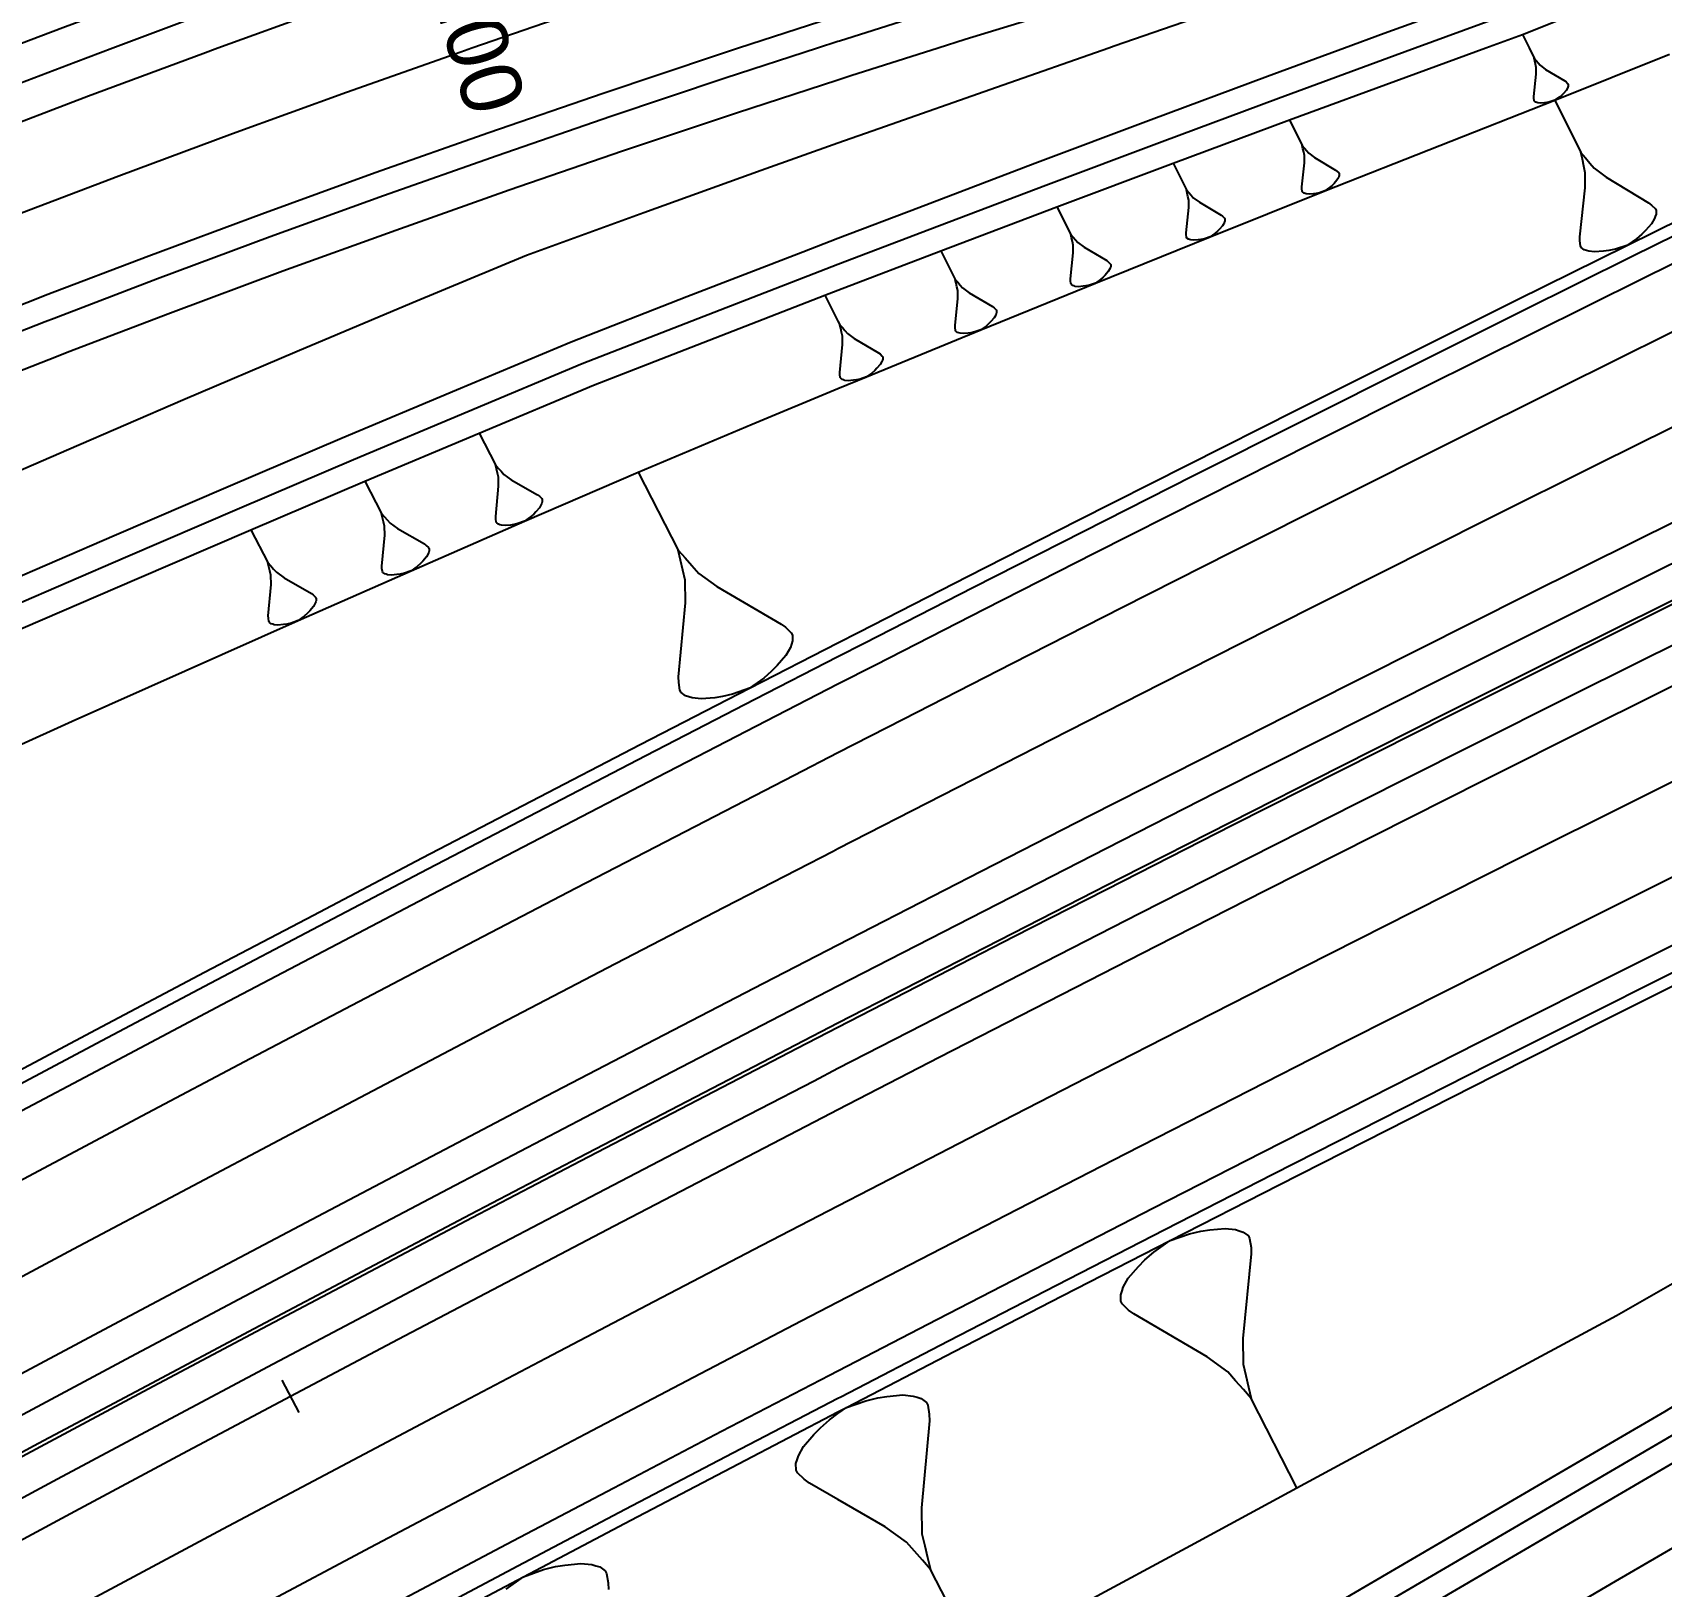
# Model space of a CAD drawing. Extents: x 387562 to 388546, y 804386 to 804945.
# Drawn here: x 388067 to 388133.7, y 804737 to 804800.6 of the extents above; entities that cross this region are included whole.
import ezdxf
from ezdxf.enums import TextEntityAlignment as Align

# ---------------------------------------------------------------- set-up
doc = ezdxf.new("R2010")
doc.units = 0
doc.layers.get('0').update_dxf_attribs({"linetype": 'CONTINUOUS'})
doc.styles.add('ARIAL', font='ARIAL.FON')

msp = doc.modelspace()

# ---------------------------------------------------------------- linework, layer by layer
at = {"color": 7}
for p, q in [((388128.0475, 804800.5475), (388128.3184, 804800)), ((388128.3184, 804800), (388128.5275, 804799.5772)), ((388128.5275, 804799.5772), (388128.6101, 804799.4801)), ((388128.5546, 804799.4526), (388128.5275, 804799.5772)), ((388128.5818, 804799.328), (388128.5546, 804799.4526)), ((388128.6089, 804799.2034), (388128.5818, 804799.328)), ((388128.6077, 804798.9268), (388128.6089, 804799.2034)), ((388128.6101, 804799.4801), (388128.6927, 804799.3829)), ((388128.6927, 804799.3829), (388128.7752, 804799.2857)), ((388128.7752, 804799.2857), (388128.9958, 804799.1188)), ((388128.5071, 804798.0144), (388128.6077, 804798.9268)), ((388128.9958, 804799.1188), (388129.7822, 804798.6452)), ((388129.7822, 804798.6452), (388129.8374, 804798.6035)), ((388129.8374, 804798.6035), (388129.9062, 804798.534)), ((388129.9062, 804798.534), (388129.92, 804798.5063)), ((388129.92, 804798.5063), (388129.9197, 804798.4372)), ((388128.5068, 804797.9452), (388128.5071, 804798.0144)), ((388128.5202, 804797.8483), (388128.5068, 804797.9452)), ((388128.5339, 804797.8206), (388128.5202, 804797.8483)), ((388128.5891, 804797.7789), (388128.5339, 804797.8206)), ((388129.17, 804797.7902), (388129.0454, 804797.7631)), ((388129.3778, 804797.8585), (388129.17, 804797.7902)), ((388129.5581, 804797.9822), (388129.3778, 804797.8585)), ((388129.3778, 804797.8585), (388130.4399, 804795.7117)), ((388129.6553, 804798.0648), (388129.5581, 804797.9822)), ((388129.7247, 804798.1337), (388129.6553, 804798.0648)), ((388129.8359, 804798.2577), (388129.7247, 804798.1337)), ((388129.8917, 804798.3543), (388129.8359, 804798.2577)), ((388129.9057, 804798.3957), (388129.8917, 804798.3543)), ((388129.9197, 804798.4372), (388129.9057, 804798.3957)), ((388128.6305, 804797.7649), (388128.5891, 804797.7789)), ((388128.6719, 804797.7509), (388128.6305, 804797.7649)), ((388128.7825, 804797.7366), (388128.6719, 804797.7509)), ((388128.9486, 804797.7497), (388128.7825, 804797.7366)), ((388129.0454, 804797.7631), (388128.9486, 804797.7497)), ((388118.4978, 804797.0487), (388119.022, 804795.9997)), ((388119.022, 804795.9997), (388119.1118, 804795.8948)), ((388119.0519, 804795.8648), (388119.022, 804795.9997)), ((388119.0818, 804795.7299), (388119.0519, 804795.8648)), ((388119.1118, 804795.8948), (388119.2017, 804795.7898)), ((388119.2017, 804795.7898), (388119.2916, 804795.6849)), ((388113.7309, 804795.2758), (388114.2774, 804794.1876)), ((388119.0066, 804794.3065), (388119.1117, 804795.2954)), ((388119.1118, 804795.5951), (388119.0818, 804795.7299)), ((388119.1117, 804795.2954), (388119.1118, 804795.5951)), ((388119.2916, 804795.6849), (388119.5313, 804795.5051)), ((388119.5313, 804795.5051), (388120.3853, 804794.9954)), ((388130.4399, 804795.7117), (388130.6226, 804795.4967)), ((388130.4999, 804795.436), (388130.4399, 804795.7117)), ((388130.5599, 804795.1604), (388130.4999, 804795.436)), ((388130.62, 804794.8847), (388130.5599, 804795.1604)), ((388130.6226, 804795.4967), (388130.8053, 804795.2817)), ((388130.8053, 804795.2817), (388130.988, 804795.0667)), ((388120.4451, 804794.5759), (388120.3252, 804794.441)), ((388120.3853, 804794.9954), (388120.4452, 804794.9505)), ((388120.5051, 804794.6807), (388120.4451, 804794.5759)), ((388120.4452, 804794.9505), (388120.5201, 804794.8755)), ((388120.5201, 804794.7257), (388120.5051, 804794.6807)), ((388120.5201, 804794.8755), (388120.5351, 804794.8455)), ((388120.5351, 804794.7706), (388120.5201, 804794.7257)), ((388120.5351, 804794.8455), (388120.5351, 804794.7706)), ((388130.6174, 804794.2726), (388130.62, 804794.8847)), ((388130.988, 804795.0667), (388131.4761, 804794.6974)), ((388131.4761, 804794.6974), (388133.2161, 804793.6495)), ((388114.2774, 804794.1876), (388114.371, 804794.0788)), ((388114.3088, 804794.0476), (388114.2774, 804794.1876)), ((388114.3401, 804793.9076), (388114.3088, 804794.0476)), ((388114.3715, 804793.7676), (388114.3401, 804793.9076)), ((388114.371, 804794.0788), (388114.4645, 804793.97)), ((388114.4645, 804793.97), (388114.5581, 804793.8613)), ((388114.5581, 804793.8613), (388114.8074, 804793.675)), ((388119.0066, 804794.2316), (388119.0066, 804794.3065)), ((388119.0215, 804794.1267), (388119.0066, 804794.2316)), ((388119.0365, 804794.0967), (388119.0215, 804794.1267)), ((388119.0964, 804794.0517), (388119.0365, 804794.0967)), ((388119.1414, 804794.0367), (388119.0964, 804794.0517)), ((388119.1863, 804794.0217), (388119.1414, 804794.0367)), ((388119.3062, 804794.0067), (388119.1863, 804794.0217)), ((388119.486, 804794.0217), (388119.3062, 804794.0067)), ((388119.5909, 804794.0366), (388119.486, 804794.0217)), ((388119.7258, 804794.0666), (388119.5909, 804794.0366)), ((388119.9505, 804794.1414), (388119.7258, 804794.0666)), ((388120.1454, 804794.2762), (388119.9505, 804794.1414)), ((388120.2503, 804794.3661), (388120.1454, 804794.2762)), ((388120.3252, 804794.441), (388120.2503, 804794.3661)), ((388130.3946, 804792.2537), (388130.6174, 804794.2726)), ((388108.9694, 804793.4874), (388109.5384, 804792.3599)), ((388114.265, 804792.4292), (388114.3721, 804793.4564)), ((388114.3721, 804793.4564), (388114.3715, 804793.7676)), ((388114.8074, 804793.675), (388115.6952, 804793.1475)), ((388115.6952, 804793.1475), (388115.7576, 804793.101)), ((388133.2161, 804793.6495), (388133.3381, 804793.5572)), ((388133.3381, 804793.5572), (388133.4905, 804793.4035)), ((388133.5202, 804793.1892), (388133.4892, 804793.0975)), ((388133.4905, 804793.4035), (388133.5209, 804793.3422)), ((388133.5209, 804793.3422), (388133.5202, 804793.1892)), ((388115.5563, 804792.4938), (388115.4476, 804792.4002)), ((388115.634, 804792.5717), (388115.5563, 804792.4938)), ((388115.7582, 804792.712), (388115.634, 804792.5717)), ((388115.7576, 804793.101), (388115.8355, 804793.0233)), ((388115.8203, 804792.821), (388115.7582, 804792.712)), ((388115.8358, 804792.8677), (388115.8203, 804792.821)), ((388115.8355, 804793.0233), (388115.8511, 804792.9922)), ((388115.8512, 804792.9144), (388115.8358, 804792.8677)), ((388115.8511, 804792.9922), (388115.8512, 804792.9144)), ((388133.0889, 804792.5177), (388132.9352, 804792.3653)), ((388133.3349, 804792.7921), (388133.0889, 804792.5177)), ((388133.4582, 804793.0058), (388133.3349, 804792.7921)), ((388133.4892, 804793.0975), (388133.4582, 804793.0058)), ((388109.5384, 804792.3599), (388109.6356, 804792.2474)), ((388109.5712, 804792.2148), (388109.5384, 804792.3599)), ((388109.604, 804792.0697), (388109.5712, 804792.2148)), ((388109.6369, 804791.9246), (388109.604, 804792.0697)), ((388109.6356, 804792.2474), (388109.7329, 804792.1348)), ((388109.6381, 804791.6019), (388109.6369, 804791.9246)), ((388109.7329, 804792.1348), (388109.8301, 804792.0222)), ((388109.8301, 804792.0222), (388110.089, 804791.8295)), ((388110.089, 804791.8295), (388111.0109, 804791.2843)), ((388114.2651, 804792.3514), (388114.265, 804792.4292)), ((388114.2808, 804792.2425), (388114.2651, 804792.3514)), ((388114.2965, 804792.2114), (388114.2808, 804792.2425)), ((388114.3588, 804792.1649), (388114.2965, 804792.2114)), ((388114.4055, 804792.1494), (388114.3588, 804792.1649)), ((388114.4522, 804792.1339), (388114.4055, 804792.1494)), ((388114.5767, 804792.1186), (388114.4522, 804792.1339)), ((388114.7634, 804792.1345), (388114.5767, 804792.1186)), ((388114.8723, 804792.1502), (388114.7634, 804792.1345)), ((388115.0123, 804792.1816), (388114.8723, 804792.1502)), ((388115.2456, 804792.2598), (388115.0123, 804792.1816)), ((388115.4476, 804792.4002), (388115.2456, 804792.2598)), ((388130.394, 804792.1006), (388130.3946, 804792.2537)), ((388130.4237, 804791.8863), (388130.394, 804792.1006)), ((388130.454, 804791.8249), (388130.4237, 804791.8863)), ((388130.576, 804791.7326), (388130.454, 804791.8249)), ((388132.3212, 804791.9089), (388131.8615, 804791.7578)), ((388132.7202, 804792.1826), (388132.3212, 804791.9089)), ((388132.9352, 804792.3653), (388132.7202, 804792.1826)), ((388104.2133, 804791.6833), (388104.805, 804790.5168)), ((388109.5291, 804790.5365), (388109.6381, 804791.6019)), ((388111.0109, 804791.2843), (388111.0756, 804791.2362)), ((388111.0756, 804791.2362), (388111.1566, 804791.1558)), ((388111.1566, 804791.1558), (388111.1729, 804791.1236)), ((388111.1729, 804791.1236), (388111.1732, 804791.0429)), ((388130.6677, 804791.7016), (388130.576, 804791.7326)), ((388130.7594, 804791.6706), (388130.6677, 804791.7016)), ((388131.0041, 804791.639), (388130.7594, 804791.6706)), ((388131.3715, 804791.668), (388131.0041, 804791.639)), ((388131.5858, 804791.6977), (388131.3715, 804791.668)), ((388131.8615, 804791.7578), (388131.5858, 804791.6977)), ((388104.805, 804790.5168), (388104.9059, 804790.4004)), ((388104.8393, 804790.3666), (388104.805, 804790.5168)), ((388109.5294, 804790.4558), (388109.5291, 804790.5365)), ((388109.546, 804790.3429), (388109.5294, 804790.4558)), ((388110.7556, 804790.5088), (388110.5464, 804790.3628)), ((388110.8682, 804790.6061), (388110.7556, 804790.5088)), ((388110.9486, 804790.687), (388110.8682, 804790.6061)), ((388111.0771, 804790.8328), (388110.9486, 804790.687)), ((388111.1413, 804790.946), (388111.0771, 804790.8328)), ((388111.1572, 804790.9944), (388111.1413, 804790.946)), ((388111.1732, 804791.0429), (388111.1572, 804790.9944)), ((388099.4627, 804789.8637), (388100, 804788.8097)), ((388104.8736, 804790.2164), (388104.8393, 804790.3666)), ((388104.9079, 804790.0662), (388104.8736, 804790.2164)), ((388104.9059, 804790.4004), (388105.0069, 804790.284)), ((388104.9098, 804789.7319), (388104.9079, 804790.0662)), ((388105.0069, 804790.284), (388105.1078, 804790.1676)), ((388105.1078, 804790.1676), (388105.3764, 804789.9686)), ((388105.3764, 804789.9686), (388106.3323, 804789.4059)), ((388109.5623, 804790.3107), (388109.546, 804790.3429)), ((388109.627, 804790.2625), (388109.5623, 804790.3107)), ((388109.6755, 804790.2466), (388109.627, 804790.2625)), ((388109.7239, 804790.2306), (388109.6755, 804790.2466)), ((388109.8531, 804790.2149), (388109.7239, 804790.2306)), ((388110.0467, 804790.2318), (388109.8531, 804790.2149)), ((388110.1595, 804790.2484), (388110.0467, 804790.2318)), ((388110.3047, 804790.2812), (388110.1595, 804790.2484)), ((388110.5464, 804790.3628), (388110.3047, 804790.2812)), ((388104.7992, 804788.6282), (388104.9098, 804789.7319)), ((388106.3323, 804789.4059), (388106.3994, 804789.3561)), ((388106.3994, 804789.3561), (388106.4835, 804789.273)), ((388106.4835, 804789.273), (388106.5004, 804789.2397)), ((388106.5009, 804789.1561), (388106.4844, 804789.1059)), ((388106.5004, 804789.2397), (388106.5009, 804789.1561)), ((388100, 804788.8097), (388100.0772, 804788.6582)), ((388100.0772, 804788.6582), (388100.1819, 804788.538)), ((388100.113, 804788.5029), (388100.0772, 804788.6582)), ((388100.1488, 804788.3476), (388100.113, 804788.5029)), ((388100.1819, 804788.538), (388100.2866, 804788.4178)), ((388104.7996, 804788.5446), (388104.7992, 804788.6282)), ((388104.817, 804788.4277), (388104.7996, 804788.5446)), ((388105.8531, 804788.4504), (388105.6029, 804788.3654)), ((388106.0695, 804788.6021), (388105.8531, 804788.4504)), ((388106.1859, 804788.7031), (388106.0695, 804788.6021)), ((388106.269, 804788.7871), (388106.1859, 804788.7031)), ((388106.4018, 804788.9383), (388106.269, 804788.7871)), ((388106.468, 804789.0557), (388106.4018, 804788.9383)), ((388106.4844, 804789.1059), (388106.468, 804789.0557)), ((388100.0751, 804786.7045), (388100.1873, 804787.8465)), ((388100.1846, 804788.1922), (388100.1488, 804788.3476)), ((388100.1873, 804787.8465), (388100.1846, 804788.1922)), ((388100.2866, 804788.4178), (388100.3912, 804788.2976)), ((388100.3912, 804788.2976), (388100.6695, 804788.0923)), ((388100.6695, 804788.0923), (388101.6595, 804787.5121)), ((388104.8339, 804788.3944), (388104.817, 804788.4277)), ((388104.9011, 804788.3447), (388104.8339, 804788.3944)), ((388104.9513, 804788.3282), (388104.9011, 804788.3447)), ((388105.0016, 804788.3118), (388104.9513, 804788.3282)), ((388105.1353, 804788.2959), (388105.0016, 804788.3118)), ((388105.3358, 804788.3137), (388105.1353, 804788.2959)), ((388105.4527, 804788.3311), (388105.3358, 804788.3137)), ((388105.6029, 804788.3654), (388105.4527, 804788.3311)), ((388101.6595, 804787.5121), (388101.7291, 804787.4608)), ((388101.7291, 804787.4608), (388101.8162, 804787.375)), ((388101.8006, 804787.1501), (388101.7324, 804787.0286)), ((388101.8175, 804787.2021), (388101.8006, 804787.1501)), ((388101.8162, 804787.375), (388101.8337, 804787.3406)), ((388101.8344, 804787.2541), (388101.8175, 804787.2021)), ((388101.8337, 804787.3406), (388101.8344, 804787.2541)), ((388100.0758, 804786.618), (388100.0751, 804786.7045)), ((388100.094, 804786.4971), (388100.0758, 804786.618)), ((388100.1116, 804786.4627), (388100.094, 804786.4971)), ((388100.1811, 804786.4114), (388100.1116, 804786.4627)), ((388101.1658, 804786.5228), (388100.9071, 804786.4343)), ((388101.3893, 804786.6801), (388101.1658, 804786.5228)), ((388101.5095, 804786.7848), (388101.3893, 804786.6801)), ((388101.5953, 804786.8719), (388101.5095, 804786.7848)), ((388101.7324, 804787.0286), (388101.5953, 804786.8719)), ((388100.2331, 804786.3945), (388100.1811, 804786.4114)), ((388100.2851, 804786.3776), (388100.2331, 804786.3945)), ((388100.4236, 804786.3614), (388100.2851, 804786.3776)), ((388100.6309, 804786.3803), (388100.4236, 804786.3614)), ((388100.7518, 804786.3985), (388100.6309, 804786.3803)), ((388100.9071, 804786.4343), (388100.7518, 804786.3985)), ((388085.2921, 804784.2199), (388085.966, 804782.9172)), ((388085.966, 804782.9172), (388086.0803, 804782.7875)), ((388086.0058, 804782.749), (388085.966, 804782.9172)), ((388086.0456, 804782.5809), (388086.0058, 804782.749)), ((388086.0854, 804782.4127), (388086.0456, 804782.5809)), ((388086.0803, 804782.7875), (388086.1945, 804782.6579)), ((388086.1945, 804782.6579), (388086.3088, 804782.5283)), ((388086.3088, 804782.5283), (388086.6117, 804782.3075)), ((388091.8091, 804782.6215), (388093.4546, 804779.4252)), ((388080.6119, 804782.2466), (388081.2993, 804780.9244)), ((388085.9764, 804780.7993), (388086.0906, 804782.0379)), ((388086.0906, 804782.0379), (388086.0854, 804782.4127)), ((388086.6117, 804782.3075), (388087.6886, 804781.6851)), ((388087.7708, 804781.1614), (388087.6232, 804780.9907)), ((388087.6886, 804781.6851), (388087.7644, 804781.6299)), ((388087.7644, 804781.6299), (388087.8593, 804781.5375)), ((388087.844, 804781.2936), (388087.7708, 804781.1614)), ((388087.8619, 804781.3501), (388087.844, 804781.2936)), ((388087.8593, 804781.5375), (388087.8786, 804781.5003)), ((388087.8799, 804781.4066), (388087.8619, 804781.3501)), ((388087.8786, 804781.5003), (388087.8799, 804781.4066)), ((388081.2993, 804780.9244), (388081.4156, 804780.7929)), ((388081.3401, 804780.7536), (388081.2993, 804780.9244)), ((388081.3809, 804780.5829), (388081.3401, 804780.7536)), ((388081.4216, 804780.4121), (388081.3809, 804780.5829)), ((388081.4156, 804780.7929), (388081.532, 804780.6614)), ((388081.532, 804780.6614), (388081.6483, 804780.53)), ((388081.6483, 804780.53), (388081.9565, 804780.3063)), ((388085.9777, 804780.7056), (388085.9764, 804780.7993)), ((388085.9983, 804780.5747), (388085.9777, 804780.7056)), ((388086.0175, 804780.5375), (388085.9983, 804780.5747)), ((388086.0933, 804780.4823), (388086.0175, 804780.5375)), ((388086.1497, 804780.4643), (388086.0933, 804780.4823)), ((388086.2062, 804780.4464), (388086.1497, 804780.4643)), ((388086.3564, 804780.4297), (388086.2062, 804780.4464)), ((388086.581, 804780.4515), (388086.3564, 804780.4297)), ((388086.7119, 804780.4721), (388086.581, 804780.4515)), ((388086.8801, 804780.5119), (388086.7119, 804780.4721)), ((388087.1599, 804780.6094), (388086.8801, 804780.5119)), ((388087.4012, 804780.7814), (388087.1599, 804780.6094)), ((388087.5308, 804780.8957), (388087.4012, 804780.7814)), ((388087.6232, 804780.9907), (388087.5308, 804780.8957)), ((388075.9379, 804780.258), (388076.6388, 804778.9164)), ((388081.3142, 804778.7727), (388081.4276, 804780.0314)), ((388081.4276, 804780.0314), (388081.4216, 804780.4121)), ((388081.9565, 804780.3063), (388083.0519, 804779.6761)), ((388083.1365, 804779.1442), (388082.9869, 804778.9705)), ((388083.0519, 804779.6761), (388083.129, 804779.6202)), ((388083.129, 804779.6202), (388083.2257, 804779.5265)), ((388083.2106, 804779.2787), (388083.1365, 804779.1442)), ((388083.2287, 804779.3361), (388083.2106, 804779.2787)), ((388083.2257, 804779.5265), (388083.2453, 804779.4887)), ((388083.2468, 804779.3935), (388083.2287, 804779.3361)), ((388083.2453, 804779.4887), (388083.2468, 804779.3935)), ((388093.4546, 804779.4252), (388093.734, 804779.107)), ((388093.5513, 804779.0129), (388093.4546, 804779.4252)), ((388093.734, 804779.107), (388094.0133, 804778.7887)), ((388076.6388, 804778.9164), (388076.7572, 804778.7831)), ((388076.6806, 804778.743), (388076.6388, 804778.9164)), ((388076.7223, 804778.5697), (388076.6806, 804778.743)), ((388076.7641, 804778.3963), (388076.7223, 804778.5697)), ((388076.7572, 804778.7831), (388076.8756, 804778.6498)), ((388076.8756, 804778.6498), (388076.9941, 804778.5165)), ((388076.9941, 804778.5165), (388077.3076, 804778.2899)), ((388081.3157, 804778.6775), (388081.3142, 804778.7727)), ((388081.3368, 804778.5445), (388081.3157, 804778.6775)), ((388081.3565, 804778.5068), (388081.3368, 804778.5445)), ((388081.4335, 804778.4508), (388081.3565, 804778.5068)), ((388081.4909, 804778.4327), (388081.4335, 804778.4508)), ((388082.0621, 804778.4417), (388081.9291, 804778.4206)), ((388082.2328, 804778.4825), (388082.0621, 804778.4417)), ((388082.5169, 804778.5822), (388082.2328, 804778.4825)), ((388082.7617, 804778.7574), (388082.5169, 804778.5822)), ((388082.8932, 804778.8738), (388082.7617, 804778.7574)), ((388082.9869, 804778.9705), (388082.8932, 804778.8738)), ((388093.648, 804778.6006), (388093.5513, 804779.0129)), ((388093.7448, 804778.1883), (388093.648, 804778.6006)), ((388094.0133, 804778.7887), (388094.2927, 804778.4704)), ((388094.2927, 804778.4704), (388095.0341, 804777.9279)), ((388076.6583, 804776.7309), (388076.771, 804778.0096)), ((388076.771, 804778.0096), (388076.7641, 804778.3963)), ((388077.3076, 804778.2899), (388078.4215, 804777.652)), ((388081.5484, 804778.4146), (388081.4909, 804778.4327)), ((388081.701, 804778.3979), (388081.5484, 804778.4146)), ((388081.9291, 804778.4206), (388081.701, 804778.3979)), ((388093.7556, 804777.2697), (388093.7448, 804778.1883)), ((388095.0341, 804777.9279), (388097.6706, 804776.397)), ((388078.5085, 804777.112), (388078.3569, 804776.9352)), ((388078.4215, 804777.652), (388078.4999, 804777.5954)), ((388078.4999, 804777.5954), (388078.5983, 804777.5004)), ((388078.5835, 804777.2487), (388078.5085, 804777.112)), ((388078.6018, 804777.3071), (388078.5835, 804777.2487)), ((388078.5983, 804777.5004), (388078.6184, 804777.4621)), ((388078.6201, 804777.3654), (388078.6018, 804777.3071)), ((388078.6184, 804777.4621), (388078.6201, 804777.3654)), ((388093.4697, 804774.2344), (388093.7556, 804777.2697)), ((388076.66, 804776.6342), (388076.6583, 804776.7309)), ((388076.6817, 804776.4992), (388076.66, 804776.6342)), ((388076.7018, 804776.4608), (388076.6817, 804776.4992)), ((388076.7801, 804776.4042), (388076.7018, 804776.4608)), ((388077.592, 804776.438), (388077.4186, 804776.3962)), ((388077.8803, 804776.5398), (388077.592, 804776.438)), ((388078.1286, 804776.7183), (388077.8803, 804776.5398)), ((388078.2619, 804776.8368), (388078.1286, 804776.7183)), ((388078.3569, 804776.9352), (388078.2619, 804776.8368)), ((388076.8385, 804776.3859), (388076.7801, 804776.4042)), ((388076.8969, 804776.3676), (388076.8385, 804776.3859)), ((388077.0519, 804776.351), (388076.8969, 804776.3676)), ((388077.2836, 804776.3745), (388077.0519, 804776.351)), ((388077.4186, 804776.3962), (388077.2836, 804776.3745)), ((388097.6706, 804776.397), (388097.8559, 804776.2614)), ((388097.8559, 804776.2614), (388098.0883, 804776.0344)), ((388098.0883, 804776.0344), (388098.1353, 804775.9431)), ((388098.1353, 804775.9431), (388098.138, 804775.7134)), ((388097.8694, 804775.1131), (388097.5068, 804774.6954)), ((388098.0494, 804775.4368), (388097.8694, 804775.1131)), ((388098.0937, 804775.5751), (388098.0494, 804775.4368)), ((388098.138, 804775.7134), (388098.0937, 804775.5751)), ((388097.2799, 804774.463), (388096.9616, 804774.1836)), ((388097.5068, 804774.6954), (388097.2799, 804774.463)), ((388093.4724, 804774.0048), (388093.4697, 804774.2344)), ((388093.5222, 804773.6838), (388093.4724, 804774.0048)), ((388096.3694, 804773.7632), (388095.6831, 804773.5255)), ((388096.9616, 804774.1836), (388096.3694, 804773.7632)), ((388093.5692, 804773.5925), (388093.5222, 804773.6838)), ((388093.7545, 804773.4568), (388093.5692, 804773.5925)), ((388093.8928, 804773.4125), (388093.7545, 804773.4568)), ((388094.0312, 804773.3682), (388093.8928, 804773.4125)), ((388094.3992, 804773.3266), (388094.0312, 804773.3682)), ((388094.9498, 804773.379), (388094.3992, 804773.3266)), ((388095.2708, 804773.4287), (388094.9498, 804773.379)), ((388095.6831, 804773.5255), (388095.2708, 804773.4287)), ((388112.9357, 804750.6633), (388113.6134, 804751.1424)), ((388113.6134, 804751.1424), (388114.3982, 804751.4126)), ((388114.3982, 804751.4126), (388114.8696, 804751.5222)), ((388114.8696, 804751.5222), (388115.2366, 804751.5782)), ((388115.2366, 804751.5782), (388115.8659, 804751.6369)), ((388115.8659, 804751.6369), (388116.2864, 804751.5885)), ((388116.2864, 804751.5885), (388116.4444, 804751.5375)), ((388116.4444, 804751.5375), (388116.6024, 804751.4866)), ((388116.6024, 804751.4866), (388116.8139, 804751.3312)), ((388116.8139, 804751.3312), (388116.8674, 804751.2267)), ((388116.8674, 804751.2267), (388116.9235, 804750.8598)), ((388112.5713, 804750.3448), (388112.9357, 804750.6633)), ((388116.926, 804750.5973), (388116.5924, 804747.1293)), ((388116.9235, 804750.8598), (388116.926, 804750.5973)), ((388111.8961, 804749.6033), (388112.3114, 804750.0798)), ((388112.3114, 804750.0798), (388112.5713, 804750.3448)), ((388111.5878, 804748.9178), (388111.6388, 804749.0758)), ((388111.6388, 804749.0758), (388111.6897, 804749.2338)), ((388111.6897, 804749.2338), (388111.8961, 804749.6033)), ((388111.5904, 804748.6553), (388111.5878, 804748.9178)), ((388111.6439, 804748.5509), (388111.5904, 804748.6553)), ((388111.9089, 804748.291), (388111.6439, 804748.5509)), ((388112.1204, 804748.1356), (388111.9089, 804748.291)), ((388115.1299, 804746.3801), (388112.1204, 804748.1356)), ((388116.5924, 804747.1293), (388116.6027, 804746.0795)), ((388115.9759, 804745.7584), (388115.1299, 804746.3801)), ((388116.2944, 804745.394), (388115.9759, 804745.7584)), ((388116.6027, 804746.0795), (388116.7123, 804745.6081)), ((388116.6129, 804745.0297), (388116.2944, 804745.394)), ((388116.7123, 804745.6081), (388116.8219, 804745.1367)), ((388116.8219, 804745.1367), (388116.9315, 804744.6653)), ((388100.3424, 804744.2937), (388101.1463, 804744.5758)), ((388101.1463, 804744.5758), (388101.6295, 804744.6912)), ((388101.6295, 804744.6912), (388102.0057, 804744.7511)), ((388102.0057, 804744.7511), (388102.6514, 804744.8151)), ((388102.6514, 804744.8151), (388103.0832, 804744.7681)), ((388103.0832, 804744.7681), (388103.2457, 804744.7167)), ((388103.2457, 804744.7167), (388103.4081, 804744.6654)), ((388103.4081, 804744.6654), (388103.6262, 804744.5072)), ((388103.6262, 804744.5072), (388103.6818, 804744.4003)), ((388103.6818, 804744.4003), (388103.7416, 804744.024)), ((388116.9315, 804744.6653), (388116.6129, 804745.0297)), ((388118.8046, 804741.0089), (388116.9315, 804744.6653)), ((388099.2777, 804743.4686), (388099.6497, 804743.7978)), ((388099.6497, 804743.7978), (388100, 804744.0486)), ((388100, 804744.0486), (388100.3424, 804744.2937)), ((388103.7458, 804743.7546), (388103.4248, 804740.193)), ((388103.7416, 804744.024), (388103.7458, 804743.7546)), ((388098.5893, 804742.7034), (388099.0126, 804743.195)), ((388099.0126, 804743.195), (388099.2777, 804743.4686)), ((388098.3797, 804742.3228), (388098.5893, 804742.7034)), ((388098.2771, 804741.9979), (388098.3284, 804742.1604)), ((388098.2813, 804741.7285), (388098.2771, 804741.9979)), ((388098.3369, 804741.6216), (388098.2813, 804741.7285)), ((388098.3284, 804742.1604), (388098.3797, 804742.3228)), ((388098.6105, 804741.3565), (388098.3369, 804741.6216)), ((388098.8285, 804741.1983), (388098.6105, 804741.3565)), ((388100, 804740.5243), (388098.8285, 804741.1983)), ((388101.9282, 804739.415), (388100, 804740.5243)), ((388103.4248, 804740.193), (388103.4418, 804739.1156)), ((388102.8004, 804738.7821), (388101.9282, 804739.415)), ((388103.4418, 804739.1156), (388103.5572, 804738.6324)), ((388103.1296, 804738.4101), (388102.8004, 804738.7821)), ((388103.4588, 804738.0381), (388103.1296, 804738.4101)), ((388103.5572, 804738.6324), (388103.6726, 804738.1492)), ((388087.9318, 804737.6585), (388088.4244, 804737.7793)), ((388088.4244, 804737.7793), (388088.8082, 804737.8427)), ((388088.8082, 804737.8427), (388089.467, 804737.912)), ((388089.467, 804737.912), (388089.9082, 804737.8666)), ((388089.9082, 804737.8666), (388090.0744, 804737.8152)), ((388090.0744, 804737.8152), (388090.2406, 804737.7638)), ((388090.2406, 804737.7638), (388090.4642, 804737.6036)), ((388103.788, 804737.6661), (388103.4588, 804738.0381)), ((388103.6726, 804738.1492), (388103.788, 804737.6661)), ((388086.4086, 804736.855), (388087.1128, 804737.3655)), ((388087.1128, 804737.3655), (388087.9318, 804737.6585)), ((388090.4642, 804737.6036), (388090.5216, 804737.4948)), ((388090.5216, 804737.4948), (388090.585, 804737.111)), ((388090.585, 804737.111), (388090.591, 804736.836)), ((388105.733, 804733.9247), (388103.788, 804737.6661))]:
    msp.add_line(p, q, dxfattribs=at)
at = {"color": 2}
msp.add_line((388099.1577, 804800), (388100, 804800.2743), dxfattribs=at)
at = {"color": 3}
msp.add_line((388077.2091, 804745.4202), (388077.9116, 804744.0949), dxfattribs=at)
at = {"color": 1, "linetype": 'CONTINUOUS'}
for points in [[(388104.1034, 804800), (388105.2129, 804800.3511), (388109.9167, 804801.7965), (388114.6323, 804803.2026), (388119.3595, 804804.5694), (388124.0979, 804805.8968), (388128.8062, 804807.3383), (388133.5277, 804808.7409), (388138.2619, 804810.1045), (388143.0087, 804811.4288), (388147.7676, 804812.7139), (388147.8107, 804812.7253), (388152.6538, 804814.0239), (388157.5314, 804815.3665), (388162.3988, 804816.7413), (388167.2559, 804818.1483), (388172.1025, 804819.5874), (388176.9384, 804821.0585), (388179.9322, 804821.9869), (388181.7634, 804822.5615), (388186.5772, 804824.0963), (388191.3797, 804825.6629), (388196.1705, 804827.2612), (388200, 804828.5672)], [(388066.0364, 804800), (388068.2359, 804800.8391), (388072.945, 804802.5926), (388077.6686, 804804.3068), (388082.4062, 804805.9816), (388087.1577, 804807.6169), (388091.9226, 804809.2125), (388096.7007, 804810.7683), (388100, 804811.8123)], [(388111.0915, 804800), (388111.3186, 804800.0791), (388116.151, 804801.7449), (388120.9883, 804803.3949), (388125.8304, 804805.029), (388130.5417, 804806.9228)], [(388120.7594, 804800), (388122.3796, 804800.5967), (388127.1607, 804802.3401), (388131.8665, 804804.2312)], [(388100, 804760.0513), (388102.7086, 804761.4492), (388107.162, 804763.7361), (388111.62, 804766.0142), (388116.0825, 804768.2834), (388120.5496, 804770.5436), (388125.0211, 804772.7948), (388129.4972, 804775.0372), (388133.9777, 804777.2705), (388138.4627, 804779.4949), (388142.9521, 804781.7104), (388147.4459, 804783.9168), (388151.9442, 804786.1143), (388156.4468, 804788.3027), (388160.9538, 804790.4822), (388165.4652, 804792.6526), (388169.9808, 804794.814), (388174.5008, 804796.9664), (388179.0251, 804799.1097), (388180.9142, 804800)], [(388100, 804759.8825), (388102.7773, 804761.3158), (388107.2304, 804763.6026), (388111.6881, 804765.8806), (388116.1504, 804768.1496), (388120.6171, 804770.4097), (388125.0884, 804772.6608), (388129.5642, 804774.903), (388134.0445, 804777.1362), (388138.5292, 804779.3605), (388143.0183, 804781.5758), (388147.5119, 804783.7821), (388152.0099, 804785.9794), (388156.5122, 804788.1678), (388161.019, 804790.3471), (388165.5301, 804792.5174), (388170.0455, 804794.6786), (388174.5652, 804796.8309), (388179.0892, 804798.9741), (388181.2661, 804800)], [(388100, 804775.0656), (388101.0754, 804775.6179), (388105.5571, 804777.9081), (388110.0434, 804780.1893), (388114.5343, 804782.4616), (388119.0297, 804784.7249), (388123.5296, 804786.9791), (388128.034, 804789.2244), (388132.5429, 804791.4607), (388137.0563, 804793.6879), (388141.5741, 804795.9062), (388146.0963, 804798.1153), (388149.974, 804800)], [(388100, 804775.6277), (388100.8474, 804776.0629), (388105.33, 804778.3535), (388109.8172, 804780.6352), (388114.309, 804782.9079), (388118.8053, 804785.1717), (388123.3061, 804787.4264), (388127.8114, 804789.6721), (388132.3212, 804791.9089), (388136.8355, 804794.1365), (388141.3542, 804796.3552), (388145.8773, 804798.5648), (388148.8302, 804800)], [(388100, 804792.1994), (388103.3086, 804793.467), (388108.0682, 804795.2728), (388112.8333, 804797.0631), (388117.6038, 804798.8377), (388120.7594, 804800)], [(388100, 804796.1064), (388101.6687, 804796.6999), (388106.4912, 804798.3974), (388111.0915, 804800)], [(388100, 804798.6968), (388100.5214, 804798.8666), (388104.1034, 804800)], [(388045.2928, 804778.0388), (388049.8127, 804779.9843), (388054.3486, 804781.892), (388058.9003, 804783.7619), (388063.4674, 804785.5938), (388068.0497, 804787.3876), (388068.4201, 804787.5307), (388072.6467, 804789.1432), (388077.2582, 804790.8603), (388081.8838, 804792.539), (388086.5233, 804794.1791), (388091.1762, 804795.7804), (388095.8424, 804797.343), (388100, 804798.6968)], [(388000, 804748.6574), (388000.5615, 804748.9902), (388004.9418, 804751.5676), (388009.3305, 804754.1309), (388013.7276, 804756.68), (388018.1329, 804759.215), (388022.5464, 804761.7357), (388027.0756, 804764.0461), (388031.6121, 804766.3418), (388036.1559, 804768.6227), (388040.7069, 804770.8889), (388045.2652, 804773.1403), (388049.8305, 804775.3769), (388054.4836, 804777.4471), (388059.1431, 804779.5022), (388063.809, 804781.542), (388068.4812, 804783.5667), (388073.1597, 804785.5761), (388077.8444, 804787.5702), (388082.5352, 804789.549), (388087.232, 804791.5125), (388092.0391, 804793.2574), (388096.8514, 804794.9866), (388100, 804796.1064)], [(388000, 804744.0084), (388002.5261, 804745.5059), (388006.8995, 804748.0794), (388011.2812, 804750.6388), (388015.6712, 804753.184), (388020.0695, 804755.7151), (388024.4761, 804758.232), (388028.9982, 804760.5385), (388033.5278, 804762.8303), (388038.0645, 804765.1074), (388042.6085, 804767.3698), (388047.1597, 804769.6174), (388051.718, 804771.8502), (388056.3641, 804773.9167), (388061.0165, 804775.968), (388065.6753, 804778.0041), (388070.3405, 804780.025), (388075.0118, 804782.0307), (388079.6894, 804784.0211), (388084.3731, 804785.9963), (388089.0629, 804787.9561), (388093.8058, 804789.8086), (388098.5544, 804791.6456), (388100, 804792.1994)], [(388100, 804744.6791), (388100.1118, 804744.7374), (388104.5318, 804747.0296), (388108.9564, 804749.3129), (388113.3855, 804751.5874), (388117.8191, 804753.8531), (388122.2573, 804756.1098), (388126.7, 804758.3577), (388131.1472, 804760.5967), (388135.5988, 804762.8268), (388140.0549, 804765.048), (388144.5154, 804767.2603), (388148.9804, 804769.4636), (388153.4497, 804771.6581), (388157.9234, 804773.8435), (388162.4015, 804776.02), (388166.8839, 804778.1876), (388171.3707, 804780.3462), (388175.8617, 804782.4958), (388180.3571, 804784.6364), (388184.8567, 804786.7681), (388189.3606, 804788.8907), (388193.8687, 804791.0043)], [(388027.56, 804736.9801), (388029.7617, 804738.1999), (388034.1688, 804740.6328), (388038.5807, 804743.0569), (388042.9974, 804745.4721), (388047.419, 804747.8786), (388051.8453, 804750.2762), (388056.2765, 804752.6649), (388060.7124, 804755.0447), (388065.1531, 804757.4157), (388069.5985, 804759.7778), (388074.0486, 804762.131), (388078.5035, 804764.4753), (388082.963, 804766.8107), (388087.4271, 804769.1371), (388091.8959, 804771.4547), (388096.3694, 804773.7632), (388100, 804775.6277)], [(388012.2353, 804727.2619), (388012.6736, 804727.5091), (388017.0593, 804729.9763), (388021.4499, 804732.4346), (388025.6025, 804735.3211), (388030.0038, 804737.7624), (388034.41, 804740.1948), (388038.821, 804742.6184), (388043.2369, 804745.0332), (388047.6576, 804747.4392), (388052.083, 804749.8363), (388056.5133, 804752.2245), (388060.9484, 804754.6039), (388065.3882, 804756.9744), (388069.8327, 804759.336), (388074.2819, 804761.6888), (388078.7359, 804764.0326), (388083.1945, 804766.3675), (388087.6578, 804768.6935), (388092.1257, 804771.0106), (388096.5982, 804773.3187), (388100, 804775.0656)], [(388100, 804722.3401), (388100.4918, 804722.5896), (388104.8989, 804724.8209), (388109.1595, 804727.3336), (388113.4227, 804729.8435), (388117.6885, 804732.3506), (388121.957, 804734.8551), (388126.2281, 804737.3568), (388130.5019, 804739.8558), (388134.7783, 804742.3521), (388139.0089, 804744.9424), (388143.2427, 804747.5303), (388147.4795, 804750.1156), (388151.7195, 804752.6984), (388155.9627, 804755.2787), (388160.209, 804757.8566), (388164.4586, 804760.4319), (388168.7113, 804763.0047), (388172.9674, 804765.5751)], [(388100, 804718.9766), (388101.8863, 804719.9333), (388106.288, 804722.1619), (388110.5433, 804724.6718), (388114.8012, 804727.1789), (388119.0617, 804729.6833), (388123.3248, 804732.185), (388127.5905, 804734.684), (388131.859, 804737.1803), (388136.1301, 804739.6739), (388140.3553, 804742.2615), (388144.5837, 804744.8467), (388148.8152, 804747.4293), (388153.0498, 804750.0095), (388157.2876, 804752.5871), (388161.5285, 804755.1623), (388165.7727, 804757.735), (388170.0201, 804760.3052), (388174.2707, 804762.873)], [(388100, 804744.1153), (388100.3424, 804744.2937), (388104.7615, 804746.5855), (388109.1852, 804748.8684), (388113.6134, 804751.1424), (388118.0462, 804753.4076), (388122.4835, 804755.6639), (388126.9253, 804757.9114), (388131.3716, 804760.1499), (388135.8223, 804762.3796)], [(388028.0812, 804721.4199), (388032.0895, 804723.6532), (388036.4675, 804726.0815), (388040.8503, 804728.501), (388045.2379, 804730.9118), (388049.6304, 804733.3138), (388054.0276, 804735.7069), (388058.4296, 804738.0913), (388062.8364, 804740.4669), (388067.2479, 804742.8337), (388071.6641, 804745.1916), (388076.0851, 804747.5407), (388080.5107, 804749.8809), (388084.941, 804752.2123), (388089.376, 804754.5349), (388093.8156, 804756.8485), (388098.2598, 804759.1533), (388100, 804760.0513)], [(388028.2259, 804721.3289), (388032.1624, 804723.5221), (388036.5401, 804725.9502), (388040.9227, 804728.3696), (388045.31, 804730.7802), (388049.7022, 804733.1821), (388054.0992, 804735.5751), (388058.5009, 804737.9594), (388062.9074, 804740.3348), (388067.3187, 804742.7014), (388071.7347, 804745.0592), (388076.1553, 804747.4082), (388080.5807, 804749.7483), (388085.0108, 804752.0795), (388089.4455, 804754.4019), (388093.8848, 804756.7154), (388098.3287, 804759.0201), (388100, 804759.8825)], [(388038.1312, 804711.9664), (388038.4794, 804712.1601), (388042.8344, 804714.5756), (388047.1941, 804716.9824), (388051.799, 804718.9421), (388056.1675, 804721.3309), (388060.5408, 804723.7111), (388064.9188, 804726.0825), (388069.3015, 804728.4451), (388073.689, 804730.7989), (388078.0812, 804733.144), (388082.478, 804735.4803), (388086.8795, 804737.8078), (388091.2856, 804740.1265), (388095.6964, 804742.4363), (388100, 804744.6791)], [(388056.407, 804720.892), (388060.7794, 804723.2717), (388065.1565, 804725.6426), (388069.5384, 804728.0047), (388073.9249, 804730.3581), (388078.3162, 804732.7027), (388082.7122, 804735.0385), (388087.1128, 804737.3655), (388091.5181, 804739.6838), (388095.9279, 804741.9932), (388100, 804744.1153)]]:
    msp.add_lwpolyline(points, dxfattribs=at)
at = {"color": 2, "linetype": 'CONTINUOUS'}
for points in [[(388100, 804800.2743), (388100.0629, 804800.2948), (388104.7664, 804801.7831), (388109.4821, 804803.2321), (388114.2097, 804804.6419), (388118.9489, 804806.0121), (388123.6993, 804807.3429), (388128.4197, 804808.7877), (388133.1533, 804810.1935), (388137.8996, 804811.5601)], [(388070.2809, 804800), (388073.4626, 804801.1848), (388078.1744, 804802.8947), (388082.9003, 804804.5653), (388087.6399, 804806.1965), (388092.393, 804807.7881), (388097.1592, 804809.3401), (388100, 804810.239)], [(388040.8983, 804788.1215), (388040.9017, 804788.1244), (388045.5058, 804790.1061), (388050.1263, 804792.0494), (388054.7628, 804793.9541), (388059.415, 804795.8202), (388064.0826, 804797.6474), (388064.4599, 804797.7931), (388068.7652, 804799.4356), (388070.2809, 804800)], [(388062.9148, 804786.9883), (388067.5087, 804788.7867), (388067.8801, 804788.9302), (388072.1174, 804790.5467), (388076.7406, 804792.2682), (388081.378, 804793.9512), (388086.0292, 804795.5954), (388090.694, 804797.2008), (388095.372, 804798.7673), (388099.1577, 804800)], [(388100, 804761.5705), (388102.0907, 804762.6495), (388106.5465, 804764.9377), (388111.0069, 804767.217), (388115.4718, 804769.4873), (388119.9413, 804771.7488), (388124.4152, 804774.0012), (388128.8937, 804776.2448), (388133.3766, 804778.4794), (388137.864, 804780.705), (388142.3559, 804782.9216), (388146.8521, 804785.1292), (388151.3528, 804787.3279), (388155.8579, 804789.5175), (388160.3673, 804791.6981), (388164.8811, 804793.8697), (388169.3992, 804796.0323), (388173.9216, 804798.1858), (388177.7512, 804800)], [(388100, 804758.1946), (388103.4639, 804759.9822), (388107.9143, 804762.2676), (388112.3693, 804764.5442), (388116.8289, 804766.8118), (388121.293, 804769.0705), (388125.7616, 804771.3203), (388130.2347, 804773.5612), (388134.7123, 804775.7931), (388139.1943, 804778.016), (388143.6808, 804780.23), (388148.1717, 804782.435), (388152.6669, 804784.631), (388157.1666, 804786.818), (388161.6706, 804788.996), (388166.179, 804791.165), (388170.6917, 804793.325), (388175.2087, 804795.4759), (388179.73, 804797.6178), (388184.2556, 804799.7507), (388184.7874, 804800)], [(388100, 804773.9415), (388101.5313, 804774.7278), (388106.0113, 804777.0171), (388110.4958, 804779.2975), (388114.9849, 804781.5688), (388119.4785, 804783.8312), (388123.9766, 804786.0846), (388128.4793, 804788.329), (388132.9864, 804790.5644), (388137.4979, 804792.7907), (388142.0139, 804795.0081), (388146.5344, 804797.2164), (388151.0592, 804799.4156), (388152.2677, 804800)], [(388100, 804745.8059), (388104.0723, 804747.9178), (388108.4986, 804750.202), (388112.9295, 804752.4774), (388117.365, 804754.744), (388121.8049, 804757.0017), (388126.2494, 804759.2505), (388130.6984, 804761.4904), (388135.1518, 804763.7214), (388139.6097, 804765.9434), (388144.072, 804768.1566), (388148.5387, 804770.3608), (388153.0099, 804772.5561), (388157.4854, 804774.7425), (388161.9652, 804776.9199), (388166.4495, 804779.0883), (388170.938, 804781.2478), (388175.4309, 804783.3982), (388179.928, 804785.5397), (388184.4295, 804787.6722), (388188.9351, 804789.7957), (388193.4451, 804791.9102), (388197.9592, 804794.0156), (388200, 804794.9625)], [(388016.1787, 804728.9083), (388017.304, 804729.5402), (388021.6938, 804731.9981), (388026.0884, 804734.4471), (388030.488, 804736.8874), (388034.8924, 804739.3189), (388039.3017, 804741.7415), (388043.7158, 804744.1554), (388048.1347, 804746.5603), (388052.5584, 804748.9565), (388056.987, 804751.3438), (388061.4202, 804753.7222), (388065.8583, 804756.0918), (388070.301, 804758.4525), (388074.7485, 804760.8043), (388079.2007, 804763.1472), (388083.6575, 804765.4812), (388088.119, 804767.8062), (388092.5852, 804770.1224), (388097.0559, 804772.4296), (388100, 804773.9415)], [(388026.7793, 804722.239), (388027.0581, 804722.3948), (388031.4336, 804724.8331), (388035.8139, 804727.2627), (388040.199, 804729.6835), (388044.589, 804732.0956), (388048.9838, 804734.4989), (388053.3834, 804736.8933), (388057.7878, 804739.279), (388062.197, 804741.6559), (388066.6109, 804744.0239), (388071.0295, 804746.3831), (388075.4528, 804748.7335), (388079.8808, 804751.075), (388084.3135, 804753.4076), (388088.7509, 804755.7314), (388093.1929, 804758.0463), (388097.6395, 804760.3523), (388100, 804761.5705)], [(388029.6728, 804720.4186), (388032.8913, 804722.2111), (388037.2664, 804724.6378), (388041.6463, 804727.0557), (388046.031, 804729.4649), (388050.4206, 804731.8653), (388054.8149, 804734.2569), (388059.214, 804736.6397), (388063.6179, 804739.0137), (388068.0265, 804741.3789), (388072.4398, 804743.7353), (388076.8579, 804746.0828), (388081.2806, 804748.4216), (388085.708, 804750.7514), (388090.14, 804753.0724), (388094.5767, 804755.3845), (388099.018, 804757.6878), (388100, 804758.1946)], [(388040.2911, 804713.7381), (388042.5923, 804715.0131), (388046.9529, 804717.4204), (388051.3184, 804719.819), (388055.6886, 804722.2088), (388060.0636, 804724.5899), (388064.4434, 804726.9622), (388068.8279, 804729.3258), (388073.2171, 804731.6806), (388077.611, 804734.0266), (388082.0097, 804736.3638), (388086.4129, 804738.6923), (388090.8208, 804741.0119), (388095.2334, 804743.3227), (388099.6506, 804745.6246), (388100, 804745.8059)]]:
    msp.add_lwpolyline(points, dxfattribs=at)
at = {"color": 3, "linetype": 'CONTINUOUS'}
for points in [[(388074.595, 804800), (388078.6802, 804801.4826), (388083.3943, 804803.149), (388088.1222, 804804.7761), (388092.8634, 804806.3638), (388097.6177, 804807.9119), (388100, 804808.6657)], [(388000, 804767.0612), (388000.8427, 804767.4756), (388005.3296, 804769.6819), (388009.8165, 804771.8882), (388014.3034, 804774.0945), (388016.255, 804775.0541), (388017.0798, 804775.459), (388018.7933, 804776.2949), (388023.2995, 804778.4612), (388027.8237, 804780.59), (388032.3655, 804782.681), (388036.9245, 804784.734), (388041.5005, 804786.7491), (388046.0931, 804788.7258), (388050.7021, 804790.6643), (388055.327, 804792.5643), (388059.9676, 804794.4257), (388064.6235, 804796.2483), (388065, 804796.3937), (388069.2945, 804798.0321), (388073.9802, 804799.7769), (388074.595, 804800)], [(388100, 804756.5066), (388104.1504, 804758.6485), (388108.5982, 804760.9326), (388113.0506, 804763.2078), (388117.5075, 804765.4741), (388121.9689, 804767.7314), (388126.4348, 804769.9799), (388130.9052, 804772.2194), (388135.3801, 804774.45), (388139.8595, 804776.6716), (388144.3432, 804778.8842), (388148.8314, 804781.0879), (388153.324, 804783.2826), (388157.821, 804785.4683), (388162.3223, 804787.645), (388166.828, 804789.8127), (388171.338, 804791.9713), (388175.8523, 804794.121), (388180.3709, 804796.2616), (388184.8937, 804798.3932), (388188.3209, 804800)], [(388064.3283, 804737.6926), (388068.7343, 804740.0564), (388073.145, 804742.4114), (388077.5604, 804744.7575), (388081.9804, 804747.0948), (388086.4052, 804749.4233), (388090.8346, 804751.7429), (388095.2686, 804754.0536), (388099.7072, 804756.3555), (388100, 804756.5066)]]:
    msp.add_lwpolyline(points, dxfattribs=at)
at = {"color": 7, "linetype": 'CONTINUOUS'}
for points in [[(388074.595, 804800), (388078.6802, 804801.4826), (388083.3943, 804803.149), (388088.1222, 804804.7761), (388092.8634, 804806.3638), (388097.6177, 804807.9119), (388100, 804808.6657)], [(388084.9995, 804800), (388089.2473, 804801.4619), (388093.9609, 804803.0403), (388098.6875, 804804.5794), (388100, 804804.9947)], [(388123.6441, 804800), (388127.6041, 804801.4438), (388132.3082, 804803.334)], [(388126.5457, 804800), (388128.0475, 804800.5475), (388132.7498, 804802.4368)], [(388095.9279, 804800), (388099.7573, 804801.2469), (388100, 804801.3237)], [(388041.5005, 804786.7491), (388046.0931, 804788.7258), (388050.7021, 804790.6643), (388055.327, 804792.5643), (388059.9676, 804794.4257), (388064.6235, 804796.2483), (388065, 804796.3937), (388069.2945, 804798.0321), (388073.9802, 804799.7769), (388074.595, 804800)], [(388042.8977, 804783.54), (388047.4635, 804785.5053), (388052.0455, 804787.4324), (388056.6435, 804789.3213), (388061.257, 804791.1718), (388065.8858, 804792.9838), (388066.26, 804793.1284), (388070.5295, 804794.7572), (388075.1879, 804796.4918), (388079.8605, 804798.1876), (388084.5471, 804799.8443), (388084.9995, 804800)], [(388062.5464, 804787.918), (388067.148, 804789.7194), (388067.5201, 804789.8631), (388071.7645, 804791.4824), (388076.3955, 804793.2068), (388081.0408, 804794.8926), (388085.6999, 804796.5396), (388090.3725, 804798.1477), (388095.0584, 804799.7169), (388095.9279, 804800)], [(388100, 804752.5647), (388101.3154, 804753.2469), (388105.7524, 804755.5366), (388110.194, 804757.8175), (388114.6401, 804760.0896), (388119.0907, 804762.3527), (388123.5459, 804764.6069), (388128.0056, 804766.8522), (388132.4698, 804769.0885), (388136.9384, 804771.316), (388141.4114, 804773.5345), (388145.8889, 804775.744), (388150.3708, 804777.9446), (388154.8571, 804780.1362), (388159.3478, 804782.3189), (388163.8428, 804784.4925), (388168.3422, 804786.6572), (388172.8459, 804788.8128), (388177.3539, 804790.9595), (388181.8661, 804793.0971), (388186.3827, 804795.2257), (388190.9035, 804797.3453), (388195.4285, 804799.4558), (388196.6015, 804800)], [(388100, 804763.2585), (388101.4042, 804763.9831), (388105.8626, 804766.2727), (388110.3257, 804768.5533), (388114.7933, 804770.8251), (388119.2654, 804773.0879), (388123.742, 804775.3417), (388128.2232, 804777.5866), (388132.7088, 804779.8225), (388137.1989, 804782.0494), (388141.6934, 804784.2674), (388146.1924, 804786.4763), (388150.6958, 804788.6763), (388155.2035, 804790.8672), (388159.7157, 804793.0492), (388164.2321, 804795.2221), (388168.753, 804797.3859), (388173.2781, 804799.5407), (388174.2475, 804800)], [(388100, 804756.5066), (388104.1504, 804758.6485), (388108.5982, 804760.9326), (388113.0506, 804763.2078), (388117.5075, 804765.4741), (388121.9689, 804767.7314), (388126.4348, 804769.9799), (388130.9052, 804772.2194), (388135.3801, 804774.45), (388139.8595, 804776.6716), (388144.3432, 804778.8842), (388148.8314, 804781.0879), (388153.324, 804783.2826), (388157.821, 804785.4683), (388162.3223, 804787.645), (388166.828, 804789.8127), (388171.338, 804791.9713), (388175.8523, 804794.121), (388180.3709, 804796.2616), (388184.8937, 804798.3932), (388188.3209, 804800)], [(388100, 804771.1311), (388102.6711, 804772.5028), (388107.1466, 804774.7898), (388111.6267, 804777.0679), (388116.1113, 804779.337), (388120.6005, 804781.5971), (388125.0941, 804783.8483), (388129.5923, 804786.0904), (388134.0949, 804788.3236), (388138.602, 804790.5478), (388143.1135, 804792.7629), (388147.6295, 804794.969), (388152.1498, 804797.1661), (388156.6746, 804799.3541), (388158.0172, 804800)], [(388100, 804767.1966), (388104.2669, 804769.3877), (388108.7362, 804771.6716), (388113.21, 804773.9465), (388117.6884, 804776.2124), (388122.1713, 804778.4694), (388126.6587, 804780.7174), (388131.1506, 804782.9565), (388135.6469, 804785.1865), (388140.1477, 804787.4076), (388144.653, 804789.6196), (388149.1626, 804791.8226), (388153.6767, 804794.0166), (388158.1951, 804796.2016), (388162.7179, 804798.3776), (388166.1076, 804800)], [(388100, 804790.0695), (388104.2133, 804791.6833), (388108.9694, 804793.4874), (388113.7309, 804795.2758), (388118.4978, 804797.0487), (388123.27, 804798.8059), (388126.5457, 804800)], [(388100, 804791.1344), (388103.7609, 804792.5752), (388108.5188, 804794.3801), (388113.2821, 804796.1694), (388118.0508, 804797.9432), (388122.8248, 804799.7013), (388123.6441, 804800)], [(388100, 804786.0389), (388101.1658, 804786.5228), (388105.8531, 804788.4504), (388110.5464, 804790.3628), (388115.2456, 804792.2598), (388119.9505, 804794.1414), (388124.6613, 804796.0077), (388129.3778, 804797.8585), (388134.0747, 804799.7452)], [(388100, 804748.622), (388102.9236, 804750.1382), (388107.3544, 804752.4248), (388111.7897, 804754.7025), (388116.2296, 804756.9713), (388120.674, 804759.2313), (388125.123, 804761.4823), (388129.5764, 804763.7244), (388134.0343, 804765.9577), (388138.4966, 804768.182), (388142.9634, 804770.3974), (388147.4346, 804772.6038), (388151.9103, 804774.8013), (388156.3903, 804776.9899), (388160.8746, 804779.1695), (388165.3634, 804781.3401), (388169.8564, 804783.5017), (388174.3538, 804785.6543), (388178.8555, 804787.798), (388183.3614, 804789.9326), (388187.8716, 804792.0582), (388192.3861, 804794.1748), (388196.9047, 804796.2823), (388200, 804797.7185)], [(388052.1899, 804770.9686), (388056.8342, 804773.0341), (388061.4849, 804775.0844), (388066.1419, 804777.1196), (388070.8053, 804779.1396), (388075.4749, 804781.1444), (388080.1507, 804783.1339), (388084.8326, 804785.1081), (388089.5206, 804787.067), (388094.2618, 804788.9186), (388099.0086, 804790.7547), (388100, 804791.1344)], [(388000, 804741.6839), (388003.5084, 804743.7638), (388007.8783, 804746.3353), (388012.2565, 804748.8927), (388016.6431, 804751.436), (388021.0379, 804753.9652), (388025.4409, 804756.4801), (388029.9596, 804758.7847), (388034.4856, 804761.0746), (388039.0188, 804763.3498), (388043.5593, 804765.6102), (388048.107, 804767.856), (388052.6617, 804770.0869), (388057.3043, 804772.1515), (388061.9532, 804774.2009), (388066.6085, 804776.2351), (388071.2701, 804778.2542), (388075.9379, 804780.258), (388080.6119, 804782.2466), (388085.2921, 804784.2199), (388089.9783, 804786.1779), (388094.7177, 804788.0286), (388099.4627, 804789.8637), (388100, 804790.0695)], [(388023.7412, 804749.0799), (388028.2293, 804751.4172), (388032.6369, 804753.9003), (388037.0526, 804756.3692), (388041.4762, 804758.8239), (388045.9078, 804761.2642), (388050.3473, 804763.6902), (388054.7946, 804766.1018), (388059.3986, 804768.2195), (388064.0092, 804770.3221), (388068.6264, 804772.4098), (388073.2502, 804774.4823), (388077.8803, 804776.5398), (388082.5169, 804778.5822), (388087.1599, 804780.6094), (388091.8091, 804782.6215), (388096.4844, 804784.5798), (388100, 804786.0389)], [(388018.5867, 804727.3933), (388022.9129, 804729.8155), (388027.3032, 804732.2621), (388031.6984, 804734.7), (388036.0984, 804737.129), (388040.5033, 804739.5493), (388044.9131, 804741.9607), (388049.3276, 804744.3633), (388053.7469, 804746.7571), (388058.1711, 804749.142), (388062.5999, 804751.5181), (388067.0336, 804753.8853), (388071.4719, 804756.2436), (388075.9149, 804758.5931), (388080.3627, 804760.9337), (388084.8151, 804763.2653), (388089.2722, 804765.5881), (388093.7339, 804767.9019), (388098.2002, 804770.2068), (388100, 804771.1311)], [(388100, 804730.8051), (388101.3799, 804731.5571), (388105.733, 804733.9247), (388110.0882, 804736.2891), (388114.4453, 804738.6506), (388118.8046, 804741.0089), (388123.1658, 804743.3642), (388127.5292, 804745.7164), (388131.8946, 804748.0656), (388136.2065, 804750.5227), (388140.5209, 804752.977), (388144.8379, 804755.4284), (388149.1575, 804757.8771), (388153.4797, 804760.323), (388157.8046, 804762.766), (388162.1321, 804765.2063), (388166.4623, 804767.6439), (388170.7952, 804770.0786)], [(388021.9591, 804725.2716), (388024.6198, 804726.7599), (388029.0039, 804729.2031), (388033.393, 804731.6376), (388037.7869, 804734.0632), (388042.1857, 804736.4801), (388046.5893, 804738.8882), (388050.9977, 804741.2874), (388055.4108, 804743.6779), (388059.8288, 804746.0595), (388064.2515, 804748.4322), (388068.6789, 804750.7962), (388073.1111, 804753.1512), (388077.548, 804755.4974), (388081.9895, 804757.8347), (388086.4357, 804760.1631), (388090.8866, 804762.4827), (388095.3421, 804764.7933), (388099.8022, 804767.095), (388100, 804767.1966)], [(388100, 804724.5821), (388103.9729, 804726.5936), (388108.237, 804729.1081), (388112.5037, 804731.6198), (388116.7731, 804734.1288), (388121.0451, 804736.6351), (388125.3198, 804739.1386), (388129.5971, 804741.6395), (388133.8772, 804744.1376), (388138.1114, 804746.7297), (388142.3486, 804749.3193), (388146.5891, 804751.9064), (388150.8327, 804754.491), (388155.0794, 804757.0731), (388159.3293, 804759.6527), (388163.5825, 804762.2298), (388167.8389, 804764.8044), (388172.0985, 804767.3765)], [(388100, 804723.4613), (388100.027, 804723.475), (388104.4359, 804725.7073), (388108.6983, 804728.2208), (388112.9632, 804730.7316), (388117.2308, 804733.2397), (388121.501, 804735.7451), (388125.7739, 804738.2477), (388130.0495, 804740.7476), (388134.3278, 804743.2448), (388138.5602, 804745.8361), (388142.7957, 804748.4248), (388147.0343, 804751.011), (388151.2761, 804753.5947), (388155.521, 804756.1759), (388159.7692, 804758.7546), (388164.0205, 804761.3308), (388168.2751, 804763.9046), (388172.5329, 804766.4758)], [(388025.3329, 804723.1489), (388026.3266, 804723.7043), (388030.7047, 804726.1441), (388035.0876, 804728.5752), (388039.4754, 804730.9974), (388043.868, 804733.4109), (388048.2655, 804735.8157), (388052.6677, 804738.2116), (388057.0747, 804740.5987), (388061.4865, 804742.977), (388065.9031, 804745.3464), (388070.3243, 804747.707), (388074.7503, 804750.0588), (388079.181, 804752.4017), (388083.6163, 804754.7358), (388088.0563, 804757.0609), (388092.501, 804759.3772), (388096.9503, 804761.6846), (388100, 804763.2585)], [(388031.1199, 804719.5081), (388033.6202, 804720.9001), (388037.9926, 804723.3253), (388042.3699, 804725.7418), (388046.752, 804728.1495), (388051.1389, 804730.5485), (388055.5306, 804732.9387), (388059.9271, 804735.3201), (388064.3283, 804737.6926), (388068.7343, 804740.0564), (388073.145, 804742.4114), (388077.5604, 804744.7575), (388081.9804, 804747.0948), (388086.4052, 804749.4233), (388090.8346, 804751.7429), (388095.2686, 804754.0536), (388099.7072, 804756.3555), (388100, 804756.5066)], [(388034.4975, 804717.3831), (388035.3209, 804717.8411), (388039.6872, 804720.2629), (388044.0584, 804722.676), (388048.4344, 804725.0804), (388052.8151, 804727.476), (388057.2007, 804729.8628), (388061.591, 804732.2409), (388065.9861, 804734.6101), (388070.3859, 804736.9706), (388074.7904, 804739.3223), (388079.1996, 804741.6651), (388083.6135, 804743.9992), (388088.032, 804746.3244), (388092.4552, 804748.6407), (388096.883, 804750.9482), (388100, 804752.5647)], [(388037.8766, 804715.2572), (388041.3818, 804717.2005), (388045.7469, 804719.6102), (388050.1167, 804722.0112), (388054.4913, 804724.4035), (388058.8707, 804726.7869), (388063.2549, 804729.1617), (388067.6438, 804731.5276), (388072.0374, 804733.8848), (388076.4358, 804736.2331), (388080.8388, 804738.5727), (388085.2465, 804740.9035), (388089.6588, 804743.2254), (388094.0758, 804745.5385), (388098.4974, 804747.8428), (388100, 804748.622)]]:
    msp.add_lwpolyline(points, dxfattribs=at)

# ---------------------------------------------------------------- texts
at = {"color": 2, "style": 'ARIAL'}
msp.add_text('200', height=2.5, rotation=286.33, dxfattribs=at).set_placement((388085.6191, 804803.3679), align=Align.TOP_LEFT)

doc.saveas('drawing.dxf')
